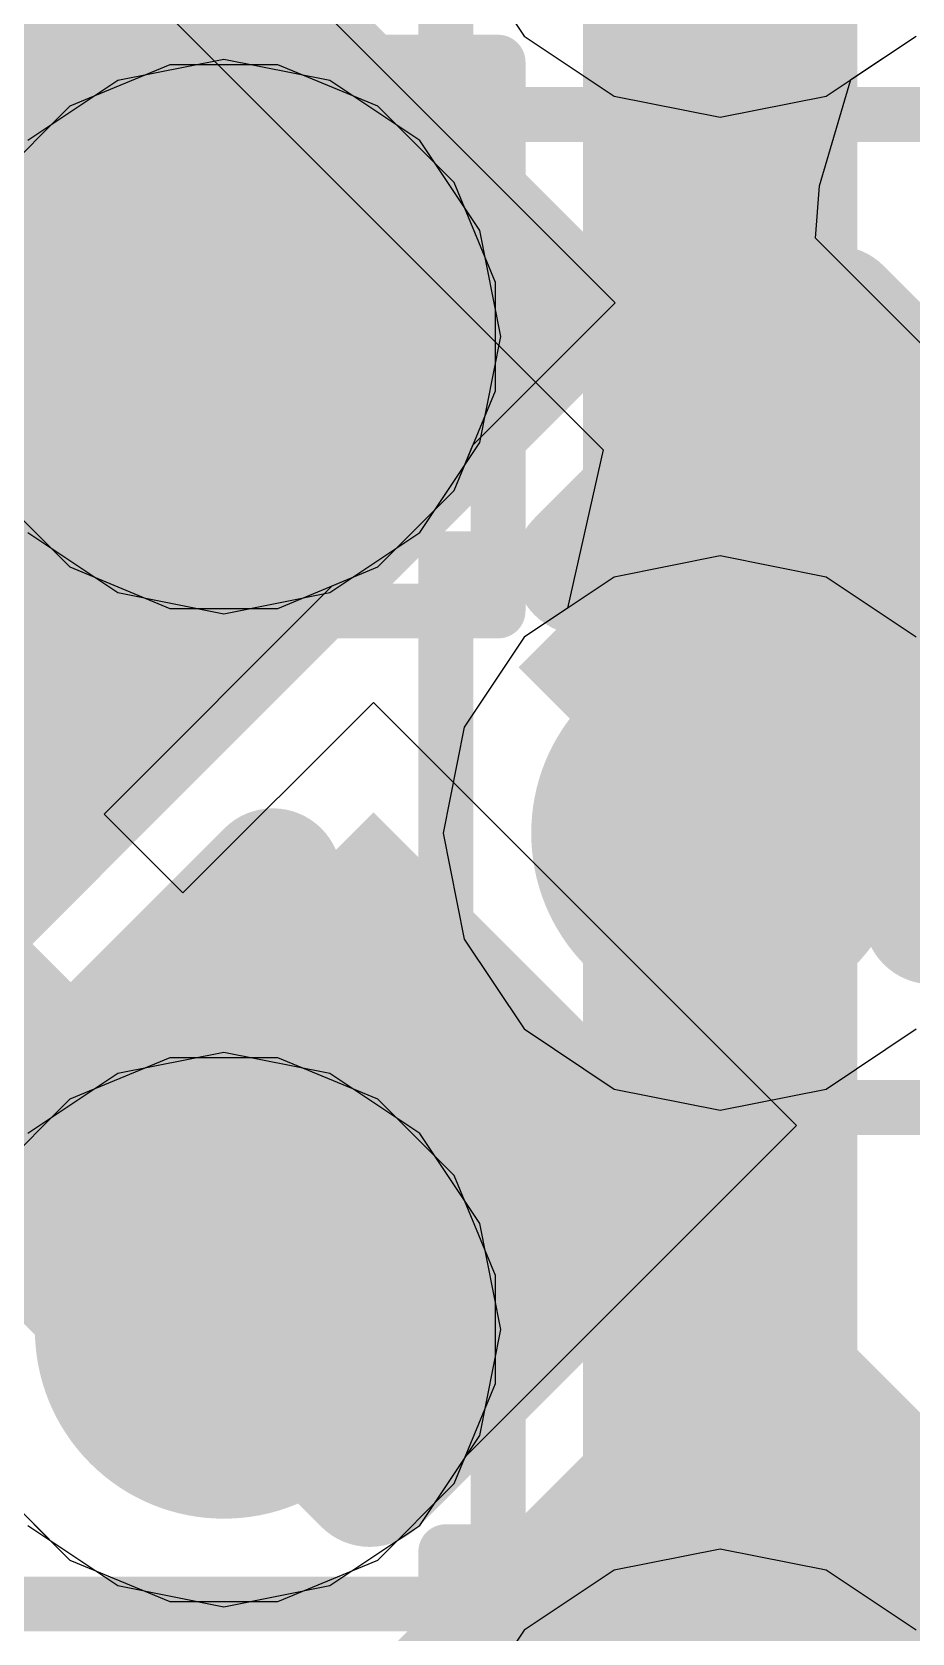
# Model space of a CAD drawing. Header units: inches. Extents: x -6 to 284, y -12 to 154.
# Drawn here: x 53.311 to 54.126, y 4.778 to 6.26 of the extents above; entities that cross this region are included whole.
import ezdxf

# ---------------------------------------------------------------- set-up
doc = ezdxf.new("R2010")
doc.units = ezdxf.units.IN
for name, color, linetype in [('Bottom Layer', 5, 'Continuous'), ('Bottom Overlay', 54, 'Continuous'), ('Bottom Paste', 16, 'Continuous'), ('Bottom Solder', 6, 'Continuous'), ('Drill Drawing', 1, 'Continuous'), ('GND-1', 16, 'Continuous'), ('GND-2', 90, 'Continuous'), ('GND-3', 216, 'Continuous'), ('GND-4', 54, 'Continuous'), ('PWR-1', 156, 'Continuous'), ('PWR-2', 130, 'Continuous'), ('Signal L1', 76, 'Continuous'), ('Signal L2', 6, 'Continuous'), ('Top Layer', 1, 'Continuous'), ('Top Paste', 8, 'Continuous'), ('Top Solder', 216, 'Continuous'), ('Via Holes', 16, 'Continuous')]:
    doc.layers.add(name, color=color, linetype=linetype)

# ---------------------------------------------------------------- blocks, each defined once
blk = doc.blocks.new('BGA_565_15_5_14_4__132')
at = {"layer": 'Top Layer'}
h = blk.add_hatch(color=1, dxfattribs=at)
edge = h.paths.add_edge_path()
edge.add_arc((2.275, 1.625), 0.125, 0, 360)
h = blk.add_hatch(color=1, dxfattribs=at)
edge = h.paths.add_edge_path()
edge.add_arc((2.925, 1.625), 0.125, 0, 360)
h = blk.add_hatch(color=1, dxfattribs=at)
edge = h.paths.add_edge_path()
edge.add_arc((2.275, 0.975), 0.125, 0, 360)
at = {"layer": 'Top Paste'}
h = blk.add_hatch(color=8, dxfattribs=at)
edge = h.paths.add_edge_path()
edge.add_arc((2.275, 1.625), 0.125, 0, 360)
h = blk.add_hatch(color=8, dxfattribs=at)
edge = h.paths.add_edge_path()
edge.add_arc((2.925, 1.625), 0.125, 0, 360)
h = blk.add_hatch(color=8, dxfattribs=at)
edge = h.paths.add_edge_path()
edge.add_arc((2.275, 0.975), 0.125, 0, 360)
at = {"layer": 'Top Solder'}
h = blk.add_hatch(color=216, dxfattribs=at)
edge = h.paths.add_edge_path()
edge.add_arc((2.275, 1.625), 0.175, 0, 360)
h = blk.add_hatch(color=216, dxfattribs=at)
edge = h.paths.add_edge_path()
edge.add_arc((2.925, 1.625), 0.175, 0, 360)
h = blk.add_hatch(color=216, dxfattribs=at)
edge = h.paths.add_edge_path()
edge.add_arc((2.275, 0.975), 0.175, 0, 360)
blk = doc.blocks.new('CAP_0201_B_366')
at = {"layer": 'Bottom Layer'}
for points in [[(-0.45, 0.15), (-0.15, 0.15), (-0.15, -0.15), (-0.45, -0.15)], [(0.15, 0.15), (0.45, 0.15), (0.45, -0.15), (0.15, -0.15)]]:
    blk.add_hatch(color=5, dxfattribs=at).paths.add_polyline_path(points)
at = {"layer": 'Bottom Paste'}
for points in [[(-0.45, 0.15), (-0.15, 0.15), (-0.15, -0.15), (-0.45, -0.15)], [(0.15, 0.15), (0.45, 0.15), (0.45, -0.15), (0.15, -0.15)]]:
    blk.add_hatch(color=16, dxfattribs=at).paths.add_polyline_path(points)
at = {"layer": 'Bottom Solder'}
for points in [[(-0.505, 0.205), (-0.095, 0.205), (-0.095, -0.205), (-0.505, -0.205)], [(0.095, 0.205), (0.505, 0.205), (0.505, -0.205), (0.095, -0.205)]]:
    blk.add_hatch(color=6, dxfattribs=at).paths.add_polyline_path(points)
at = {"layer": 'Bottom Overlay'}
for points in [[(-0.2032, 0.2286, 0.127, 0.127, 0), (-0.5334, 0.2286, 0.127, 0.127, 0)], [(-0.5334, 0.2286, 0.127, 0.127, 0), (-0.5334, -0.2286, 0.127, 0.127, 0)], [(0.5334, 0.2286, 0.127, 0.127, 0), (0.2032, 0.2286, 0.127, 0.127, 0)], [(0.5334, 0.2286, 0.127, 0.127, 0), (0.5334, -0.2286, 0.127, 0.127, 0)], [(-0.2032, -0.2286, 0.127, 0.127, 0), (-0.5334, -0.2286, 0.127, 0.127, 0)], [(0.5334, -0.2286, 0.127, 0.127, 0), (0.2032, -0.2286, 0.127, 0.127, 0)]]:
    blk.add_lwpolyline(points, format="xyseb", dxfattribs=at)
for points in [[(-0.5651, 0.2286, 0.0635, 0.0635, 1), (-0.5016, 0.2286, 0.0635, 0.0635, 1)], [(-0.5651, 0.2286, 0.0635, 0.0635, 1), (-0.5016, 0.2286, 0.0635, 0.0635, 1)], [(-0.2349, 0.2286, 0.0635, 0.0635, 1), (-0.1714, 0.2286, 0.0635, 0.0635, 1)], [(0.1715, 0.2286, 0.0635, 0.0635, 1), (0.235, 0.2286, 0.0635, 0.0635, 1)], [(0.5016, 0.2286, 0.0635, 0.0635, 1), (0.5651, 0.2286, 0.0635, 0.0635, 1)], [(0.5016, 0.2286, 0.0635, 0.0635, 1), (0.5651, 0.2286, 0.0635, 0.0635, 1)], [(-0.5651, -0.2286, 0.0635, 0.0635, 1), (-0.5016, -0.2286, 0.0635, 0.0635, 1)], [(-0.5651, -0.2286, 0.0635, 0.0635, 1), (-0.5016, -0.2286, 0.0635, 0.0635, 1)], [(-0.2349, -0.2286, 0.0635, 0.0635, 1), (-0.1714, -0.2286, 0.0635, 0.0635, 1)], [(0.1715, -0.2286, 0.0635, 0.0635, 1), (0.235, -0.2286, 0.0635, 0.0635, 1)], [(0.5016, -0.2286, 0.0635, 0.0635, 1), (0.5651, -0.2286, 0.0635, 0.0635, 1)], [(0.5016, -0.2286, 0.0635, 0.0635, 1), (0.5651, -0.2286, 0.0635, 0.0635, 1)]]:
    blk.add_lwpolyline(points, format="xyseb", close=True, dxfattribs=at)
blk = doc.blocks.new('C___0603_B_414')
at = {"layer": 'Bottom Layer'}
blk.add_hatch(color=5, dxfattribs=at).paths.add_polyline_path([(0.381, -0.4445), (0.381, 0.4445), (1.143, 0.4445), (1.143, -0.4445)])
at = {"layer": 'Bottom Paste'}
blk.add_hatch(color=16, dxfattribs=at).paths.add_polyline_path([(0.381, -0.4445), (0.381, 0.4445), (1.143, 0.4445), (1.143, -0.4445)])
at = {"layer": 'Bottom Solder'}
blk.add_hatch(color=6, dxfattribs=at).paths.add_polyline_path([(0.321, -0.5045), (0.321, 0.5045), (1.203, 0.5045), (1.203, -0.5045)])
at = {"layer": 'Bottom Overlay'}
for points in [[(0.4572, 0.5334, 0.127, 0.127, 0), (1.2446, 0.5334, 0.127, 0.127, 0)], [(1.2446, -0.5334, 0.127, 0.127, 0), (1.2446, 0.5334, 0.127, 0.127, 0)]]:
    blk.add_lwpolyline(points, format="xyseb", dxfattribs=at)
blk.add_lwpolyline([(1.2128, 0.5334, 0.0635, 0.0635, 1), (1.2764, 0.5334, 0.0635, 0.0635, 1)], format="xyseb", close=True, dxfattribs=at)
blk.add_lwpolyline([(1.2128, 0.5334, 0.0635, 0.0635, 1), (1.2764, 0.5334, 0.0635, 0.0635, 1)], format="xyseb", close=True, dxfattribs=at)
blk = doc.blocks.new('C___0402_B_417')
at = {"layer": 'Bottom Layer'}
blk.add_hatch(color=5, dxfattribs=at).paths.add_polyline_path([(-0.2413, 0.3175), (-0.2413, -0.3175), (-0.6985, -0.3175), (-0.6985, 0.3175)])
at = {"layer": 'Bottom Paste'}
blk.add_hatch(color=16, dxfattribs=at).paths.add_polyline_path([(-0.2413, 0.3175), (-0.2413, -0.3175), (-0.6985, -0.3175), (-0.6985, 0.3175)])
at = {"layer": 'Bottom Solder'}
blk.add_hatch(color=6, dxfattribs=at).paths.add_polyline_path([(-0.1813, 0.3775), (-0.1813, -0.3775), (-0.7585, -0.3775), (-0.7585, 0.3775)])
at = {"layer": 'Bottom Overlay'}
blk.add_lwpolyline([(-0.7874, 0.4064, 0.127, 0.127, 0), (-0.2794, 0.4064, 0.127, 0.127, 0)], format="xyseb", dxfattribs=at)
blk.add_lwpolyline([(-0.3111, 0.4064, 0.0635, 0.0635, 1), (-0.2477, 0.4064, 0.0635, 0.0635, 1)], format="xyseb", close=True, dxfattribs=at)
blk = doc.blocks.new('CAP_0201_B_418')
at = {"layer": 'Bottom Layer'}
for points in [[(-0.45, 0.15), (-0.15, 0.15), (-0.15, -0.15), (-0.45, -0.15)], [(0.15, 0.15), (0.45, 0.15), (0.45, -0.15), (0.15, -0.15)]]:
    blk.add_hatch(color=5, dxfattribs=at).paths.add_polyline_path(points)
at = {"layer": 'Bottom Paste'}
for points in [[(-0.45, 0.15), (-0.15, 0.15), (-0.15, -0.15), (-0.45, -0.15)], [(0.15, 0.15), (0.45, 0.15), (0.45, -0.15), (0.15, -0.15)]]:
    blk.add_hatch(color=16, dxfattribs=at).paths.add_polyline_path(points)
at = {"layer": 'Bottom Solder'}
for points in [[(-0.505, 0.205), (-0.095, 0.205), (-0.095, -0.205), (-0.505, -0.205)], [(0.095, 0.205), (0.505, 0.205), (0.505, -0.205), (0.095, -0.205)]]:
    blk.add_hatch(color=6, dxfattribs=at).paths.add_polyline_path(points)
at = {"layer": 'Bottom Overlay'}
for points in [[(-0.2032, 0.2286, 0.127, 0.127, 0), (-0.5334, 0.2286, 0.127, 0.127, 0)], [(-0.5334, -0.2286, 0.127, 0.127, 0), (-0.5334, 0.2286, 0.127, 0.127, 0)], [(0.5334, 0.2286, 0.127, 0.127, 0), (0.2032, 0.2286, 0.127, 0.127, 0)], [(0.5334, -0.2286, 0.127, 0.127, 0), (0.5334, 0.2286, 0.127, 0.127, 0)], [(-0.2032, -0.2286, 0.127, 0.127, 0), (-0.5334, -0.2286, 0.127, 0.127, 0)], [(0.5334, -0.2286, 0.127, 0.127, 0), (0.2032, -0.2286, 0.127, 0.127, 0)]]:
    blk.add_lwpolyline(points, format="xyseb", dxfattribs=at)
for points in [[(-0.5651, 0.2286, 0.0635, 0.0635, 1), (-0.5016, 0.2286, 0.0635, 0.0635, 1)], [(-0.5651, 0.2286, 0.0635, 0.0635, 1), (-0.5016, 0.2286, 0.0635, 0.0635, 1)], [(-0.2349, 0.2286, 0.0635, 0.0635, 1), (-0.1714, 0.2286, 0.0635, 0.0635, 1)], [(0.1714, 0.2286, 0.0635, 0.0635, 1), (0.2349, 0.2286, 0.0635, 0.0635, 1)], [(0.5016, 0.2286, 0.0635, 0.0635, 1), (0.5651, 0.2286, 0.0635, 0.0635, 1)], [(0.5016, 0.2286, 0.0635, 0.0635, 1), (0.5651, 0.2286, 0.0635, 0.0635, 1)], [(-0.5651, -0.2286, 0.0635, 0.0635, 1), (-0.5016, -0.2286, 0.0635, 0.0635, 1)], [(-0.5651, -0.2286, 0.0635, 0.0635, 1), (-0.5016, -0.2286, 0.0635, 0.0635, 1)], [(-0.2349, -0.2286, 0.0635, 0.0635, 1), (-0.1714, -0.2286, 0.0635, 0.0635, 1)], [(0.1714, -0.2286, 0.0635, 0.0635, 1), (0.2349, -0.2286, 0.0635, 0.0635, 1)], [(0.5016, -0.2286, 0.0635, 0.0635, 1), (0.5651, -0.2286, 0.0635, 0.0635, 1)], [(0.5016, -0.2286, 0.0635, 0.0635, 1), (0.5651, -0.2286, 0.0635, 0.0635, 1)]]:
    blk.add_lwpolyline(points, format="xyseb", close=True, dxfattribs=at)

msp = doc.modelspace()

# ---------------------------------------------------------------- hatches: boundary and pattern name
at = {"layer": 'Bottom Layer'}
h = msp.add_hatch(color=5, dxfattribs=at)
edge = h.paths.add_edge_path()
edge.add_arc((53.4886, 5.9779), 0.15, 0, 360)
h = msp.add_hatch(color=5, dxfattribs=at)
edge = h.paths.add_edge_path()
edge.add_arc((53.9482, 5.5183), 0.15, 0, 360)
h = msp.add_hatch(color=5, dxfattribs=at)
edge = h.paths.add_edge_path()
edge.add_arc((53.4886, 5.0586), 0.15, 0, 360)
at = {"layer": 'GND-1'}
h = msp.add_hatch(color=16, dxfattribs=at)
edge = h.paths.add_edge_path()
edge.add_arc((53.4886, 5.9779), 0.15, 0, 360)
h = msp.add_hatch(color=16, dxfattribs=at)
edge = h.paths.add_edge_path()
edge.add_arc((53.9482, 5.5183), 0.15, 0, 360)
h = msp.add_hatch(color=16, dxfattribs=at)
edge = h.paths.add_edge_path()
edge.add_arc((53.4886, 5.0586), 0.15, 0, 360)
at = {"layer": 'GND-2'}
h = msp.add_hatch(color=90, dxfattribs=at)
edge = h.paths.add_edge_path()
edge.add_arc((53.4886, 5.9779), 0.15, 0, 360)
h = msp.add_hatch(color=90, dxfattribs=at)
edge = h.paths.add_edge_path()
edge.add_arc((53.9482, 5.5183), 0.15, 0, 360)
h = msp.add_hatch(color=90, dxfattribs=at)
edge = h.paths.add_edge_path()
edge.add_arc((53.4886, 5.0586), 0.15, 0, 360)
at = {"layer": 'GND-3'}
h = msp.add_hatch(color=216, dxfattribs=at)
edge = h.paths.add_edge_path()
edge.add_arc((53.4886, 5.9779), 0.15, 0, 360)
h = msp.add_hatch(color=216, dxfattribs=at)
edge = h.paths.add_edge_path()
edge.add_arc((53.9482, 5.5183), 0.15, 0, 360)
h = msp.add_hatch(color=216, dxfattribs=at)
edge = h.paths.add_edge_path()
edge.add_arc((53.4886, 5.0586), 0.15, 0, 360)
at = {"layer": 'GND-4'}
h = msp.add_hatch(color=54, dxfattribs=at)
edge = h.paths.add_edge_path()
edge.add_arc((53.4886, 5.9779), 0.15, 0, 360)
h = msp.add_hatch(color=54, dxfattribs=at)
edge = h.paths.add_edge_path()
edge.add_arc((53.9482, 5.5183), 0.15, 0, 360)
h = msp.add_hatch(color=54, dxfattribs=at)
edge = h.paths.add_edge_path()
edge.add_arc((53.4886, 5.0586), 0.15, 0, 360)
at = {"layer": 'PWR-1'}
h = msp.add_hatch(color=156, dxfattribs=at)
edge = h.paths.add_edge_path()
edge.add_arc((53.4886, 5.9779), 0.15, 0, 360)
h = msp.add_hatch(color=156, dxfattribs=at)
edge = h.paths.add_edge_path()
edge.add_arc((53.9482, 5.5183), 0.15, 0, 360)
h = msp.add_hatch(color=156, dxfattribs=at)
edge = h.paths.add_edge_path()
edge.add_arc((53.4886, 5.0586), 0.15, 0, 360)
at = {"layer": 'PWR-2'}
h = msp.add_hatch(color=130, dxfattribs=at)
edge = h.paths.add_edge_path()
edge.add_arc((53.4886, 5.9779), 0.15, 0, 360)
h = msp.add_hatch(color=130, dxfattribs=at)
edge = h.paths.add_edge_path()
edge.add_arc((53.9482, 5.5183), 0.15, 0, 360)
h = msp.add_hatch(color=130, dxfattribs=at)
edge = h.paths.add_edge_path()
edge.add_arc((53.4886, 5.0586), 0.15, 0, 360)
at = {"layer": 'Signal L1'}
h = msp.add_hatch(color=76, dxfattribs=at)
edge = h.paths.add_edge_path()
edge.add_arc((53.4886, 5.9779), 0.15, 0, 360)
h = msp.add_hatch(color=76, dxfattribs=at)
edge = h.paths.add_edge_path()
edge.add_arc((53.9482, 5.5183), 0.15, 0, 360)
h = msp.add_hatch(color=76, dxfattribs=at)
edge = h.paths.add_edge_path()
edge.add_arc((53.4886, 5.0586), 0.15, 0, 360)
at = {"layer": 'Signal L2'}
h = msp.add_hatch(color=6, dxfattribs=at)
edge = h.paths.add_edge_path()
edge.add_arc((53.4886, 5.9779), 0.15, 0, 360)
h = msp.add_hatch(color=6, dxfattribs=at)
edge = h.paths.add_edge_path()
edge.add_arc((53.9482, 5.5183), 0.15, 0, 360)
h = msp.add_hatch(color=6, dxfattribs=at)
edge = h.paths.add_edge_path()
edge.add_arc((53.4886, 5.0586), 0.15, 0, 360)
at = {"layer": 'Top Layer'}
h = msp.add_hatch(color=1, dxfattribs=at)
edge = h.paths.add_edge_path()
edge.add_arc((53.4886, 5.9779), 0.15, 0, 360)
h = msp.add_hatch(color=1, dxfattribs=at)
edge = h.paths.add_edge_path()
edge.add_arc((53.9482, 5.5183), 0.15, 0, 360)
h = msp.add_hatch(color=1, dxfattribs=at)
edge = h.paths.add_edge_path()
edge.add_arc((53.4886, 5.0586), 0.15, 0, 360)
at = {"layer": 'Via Holes'}
h = msp.add_hatch(color=7, dxfattribs=at)
edge = h.paths.add_edge_path()
edge.add_arc((53.4886, 5.9779), 0.075, 0, 360)
h = msp.add_hatch(color=7, dxfattribs=at)
edge = h.paths.add_edge_path()
edge.add_arc((53.9482, 5.5183), 0.075, 0, 360)
h = msp.add_hatch(color=7, dxfattribs=at)
edge = h.paths.add_edge_path()
edge.add_arc((53.4886, 5.0586), 0.075, 0, 360)

# ---------------------------------------------------------------- linework, layer by layer
at = {"layer": 'Bottom Layer'}
for p, q in [((53.8511, 6.0092), (53.1327, 6.7276)), ((53.7193, 5.8774), (53.8511, 6.0092)), ((53.7019, 5.8354), (53.7193, 5.8774)), ((53.6311, 5.7646), (53.7019, 5.8354)), ((53.5891, 5.7472), (53.6311, 5.7646)), ((53.3777, 5.5358), (53.5891, 5.7472)), ((53.6271, 5.6393), (53.4507, 5.4628)), ((54.0189, 5.2475), (53.6271, 5.6393)), ((53.4507, 5.4628), (53.3777, 5.5358)), ((53.7121, 4.9407), (54.0189, 5.2475)), ((53.7019, 4.9161), (53.7121, 4.9407)), ((53.6311, 4.8453), (53.7019, 4.9161)), ((53.3077, 4.8837), (53.3461, 4.8453)), ((53.3461, 4.8453), (53.4385, 4.807)), ((53.5386, 4.807), (53.6311, 4.8453)), ((53.4385, 4.807), (53.5386, 4.807))]:
    msp.add_line(p, q, dxfattribs=at)
msp.add_lwpolyline([(53.029, 5.5183, 0.254, 0.254, 0), (53.4593, 5.0879, 0.254, 0.254, 0)], format="xyseb", dxfattribs=at)
msp.add_lwpolyline([(53.3958, 5.0879, 0.127, 0.127, 1), (53.5228, 5.0879, 0.127, 0.127, 1)], format="xyseb", close=True, dxfattribs=at)
at = {"layer": 'Drill Drawing'}
for points in [[(53.6942, 6.1835, 0.0508, 0.0508, 0), (53.6942, 6.6915, 0.0508, 0.0508, 0)], [(53.2346, 6.2319, 0.0508, 0.0508, 0), (53.7426, 6.2319, 0.0508, 0.0508, 0)], [(53.7426, 5.7239, 0.0508, 0.0508, 0), (53.7426, 6.2319, 0.0508, 0.0508, 0)], [(53.6942, 6.1835, 0.0508, 0.0508, 0), (54.2022, 6.1835, 0.0508, 0.0508, 0)], [(53.6942, 5.7723, 0.0508, 0.0508, 0), (54.2022, 5.7723, 0.0508, 0.0508, 0)], [(53.6942, 5.2643, 0.0508, 0.0508, 0), (53.6942, 5.7723, 0.0508, 0.0508, 0)], [(53.2346, 5.7239, 0.0508, 0.0508, 0), (53.7426, 5.7239, 0.0508, 0.0508, 0)], [(53.2346, 5.3126, 0.0508, 0.0508, 0), (53.7426, 5.3126, 0.0508, 0.0508, 0)], [(53.7426, 4.8046, 0.0508, 0.0508, 0), (53.7426, 5.3126, 0.0508, 0.0508, 0)], [(53.6942, 5.2643, 0.0508, 0.0508, 0), (54.2022, 5.2643, 0.0508, 0.0508, 0)], [(53.6942, 4.853, 0.0508, 0.0508, 0), (54.2022, 4.853, 0.0508, 0.0508, 0)], [(53.6942, 4.345, 0.0508, 0.0508, 0), (53.6942, 4.853, 0.0508, 0.0508, 0)], [(53.2346, 4.8046, 0.0508, 0.0508, 0), (53.7426, 4.8046, 0.0508, 0.0508, 0)]]:
    msp.add_lwpolyline(points, format="xyseb", dxfattribs=at)
for points in [[(53.7299, 6.2319, 0.0254, 0.0254, 1), (53.7553, 6.2319, 0.0254, 0.0254, 1)], [(53.7299, 6.2319, 0.0254, 0.0254, 1), (53.7553, 6.2319, 0.0254, 0.0254, 1)], [(53.6815, 6.1835, 0.0254, 0.0254, 1), (53.7069, 6.1835, 0.0254, 0.0254, 1)], [(53.6815, 6.1835, 0.0254, 0.0254, 1), (53.7069, 6.1835, 0.0254, 0.0254, 1)], [(53.6815, 5.7723, 0.0254, 0.0254, 1), (53.7069, 5.7723, 0.0254, 0.0254, 1)], [(53.6815, 5.7723, 0.0254, 0.0254, 1), (53.7069, 5.7723, 0.0254, 0.0254, 1)], [(53.7299, 5.7239, 0.0254, 0.0254, 1), (53.7553, 5.7239, 0.0254, 0.0254, 1)], [(53.7299, 5.7239, 0.0254, 0.0254, 1), (53.7553, 5.7239, 0.0254, 0.0254, 1)], [(53.7299, 5.3126, 0.0254, 0.0254, 1), (53.7553, 5.3126, 0.0254, 0.0254, 1)], [(53.7299, 5.3126, 0.0254, 0.0254, 1), (53.7553, 5.3126, 0.0254, 0.0254, 1)], [(53.6815, 5.2643, 0.0254, 0.0254, 1), (53.7069, 5.2643, 0.0254, 0.0254, 1)], [(53.6815, 5.2643, 0.0254, 0.0254, 1), (53.7069, 5.2643, 0.0254, 0.0254, 1)], [(53.6815, 4.853, 0.0254, 0.0254, 1), (53.7069, 4.853, 0.0254, 0.0254, 1)], [(53.6815, 4.853, 0.0254, 0.0254, 1), (53.7069, 4.853, 0.0254, 0.0254, 1)], [(53.7299, 4.8046, 0.0254, 0.0254, 1), (53.7553, 4.8046, 0.0254, 0.0254, 1)], [(53.7299, 4.8046, 0.0254, 0.0254, 1), (53.7553, 4.8046, 0.0254, 0.0254, 1)]]:
    msp.add_lwpolyline(points, format="xyseb", close=True, dxfattribs=at)
at = {"layer": 'GND-1'}
for p, q in [((53.4385, 6.2295), (53.3461, 6.1912)), ((53.5386, 6.2295), (53.4385, 6.2295)), ((53.6311, 6.1912), (53.5386, 6.2295)), ((53.3461, 6.1912), (53.2753, 6.1204)), ((53.7019, 6.1204), (53.6311, 6.1912)), ((53.7402, 6.0279), (53.7019, 6.1204)), ((53.7402, 5.9278), (53.7402, 6.0279)), ((53.7019, 5.8354), (53.7402, 5.9278)), ((53.2753, 5.8354), (53.3461, 5.7646)), ((53.6311, 5.7646), (53.7019, 5.8354)), ((53.3461, 5.7646), (53.4385, 5.7263)), ((53.5386, 5.7263), (53.6311, 5.7646)), ((53.4385, 5.7263), (53.5386, 5.7263)), ((53.4385, 5.3102), (53.3461, 5.2719)), ((53.5386, 5.3102), (53.4385, 5.3102)), ((53.6311, 5.2719), (53.5386, 5.3102)), ((53.3461, 5.2719), (53.2753, 5.2012)), ((53.7019, 5.2012), (53.6311, 5.2719)), ((53.7402, 5.1087), (53.7019, 5.2012)), ((53.7402, 5.0086), (53.7402, 5.1087)), ((53.7019, 4.9161), (53.7402, 5.0086)), ((53.2753, 4.9161), (53.3461, 4.8453)), ((53.6311, 4.8453), (53.7019, 4.9161)), ((53.3461, 4.8453), (53.4385, 4.807)), ((53.5386, 4.807), (53.6311, 4.8453)), ((53.4385, 4.807), (53.5386, 4.807))]:
    msp.add_line(p, q, dxfattribs=at)
at = {"layer": 'GND-2'}
for p, q in [((53.4385, 6.2295), (53.3461, 6.1912)), ((53.5386, 6.2295), (53.4385, 6.2295)), ((53.6311, 6.1912), (53.5386, 6.2295)), ((53.3461, 6.1912), (53.2753, 6.1204)), ((53.7019, 6.1204), (53.6311, 6.1912)), ((53.7402, 6.0279), (53.7019, 6.1204)), ((53.7402, 5.9278), (53.7402, 6.0279)), ((53.7019, 5.8354), (53.7402, 5.9278)), ((53.2753, 5.8354), (53.3461, 5.7646)), ((53.6311, 5.7646), (53.7019, 5.8354)), ((53.3461, 5.7646), (53.4385, 5.7263)), ((53.5386, 5.7263), (53.6311, 5.7646)), ((53.4385, 5.7263), (53.5386, 5.7263)), ((53.4385, 5.3102), (53.3461, 5.2719)), ((53.5386, 5.3102), (53.4385, 5.3102)), ((53.6311, 5.2719), (53.5386, 5.3102)), ((53.3461, 5.2719), (53.2753, 5.2012)), ((53.7019, 5.2012), (53.6311, 5.2719)), ((53.7402, 5.1087), (53.7019, 5.2012)), ((53.7402, 5.0086), (53.7402, 5.1087)), ((53.7019, 4.9161), (53.7402, 5.0086)), ((53.2753, 4.9161), (53.3461, 4.8453)), ((53.6311, 4.8453), (53.7019, 4.9161)), ((53.3461, 4.8453), (53.4385, 4.807)), ((53.5386, 4.807), (53.6311, 4.8453)), ((53.4385, 4.807), (53.5386, 4.807))]:
    msp.add_line(p, q, dxfattribs=at)
at = {"layer": 'GND-3'}
for p, q in [((53.4385, 6.2295), (53.3461, 6.1912)), ((53.5386, 6.2295), (53.4385, 6.2295)), ((53.6311, 6.1912), (53.5386, 6.2295)), ((53.3461, 6.1912), (53.2753, 6.1204)), ((53.7019, 6.1204), (53.6311, 6.1912)), ((53.7402, 6.0279), (53.7019, 6.1204)), ((53.7402, 5.9278), (53.7402, 6.0279)), ((53.7019, 5.8354), (53.7402, 5.9278)), ((53.2753, 5.8354), (53.3461, 5.7646)), ((53.6311, 5.7646), (53.7019, 5.8354)), ((53.3461, 5.7646), (53.4385, 5.7263)), ((53.5386, 5.7263), (53.6311, 5.7646)), ((53.4385, 5.7263), (53.5386, 5.7263)), ((53.4385, 5.3102), (53.3461, 5.2719)), ((53.5386, 5.3102), (53.4385, 5.3102)), ((53.6311, 5.2719), (53.5386, 5.3102)), ((53.3461, 5.2719), (53.2753, 5.2012)), ((53.7019, 5.2012), (53.6311, 5.2719)), ((53.7402, 5.1087), (53.7019, 5.2012)), ((53.7402, 5.0086), (53.7402, 5.1087)), ((53.7019, 4.9161), (53.7402, 5.0086)), ((53.2753, 4.9161), (53.3461, 4.8453)), ((53.6311, 4.8453), (53.7019, 4.9161)), ((53.3461, 4.8453), (53.4385, 4.807)), ((53.5386, 4.807), (53.6311, 4.8453)), ((53.4385, 4.807), (53.5386, 4.807))]:
    msp.add_line(p, q, dxfattribs=at)
at = {"layer": 'GND-4'}
for p, q in [((53.4385, 6.2295), (53.3461, 6.1912)), ((53.5386, 6.2295), (53.4385, 6.2295)), ((53.6311, 6.1912), (53.5386, 6.2295)), ((53.3461, 6.1912), (53.2753, 6.1204)), ((53.7019, 6.1204), (53.6311, 6.1912)), ((53.7402, 6.0279), (53.7019, 6.1204)), ((53.7402, 5.9278), (53.7402, 6.0279)), ((53.7019, 5.8354), (53.7402, 5.9278)), ((53.2753, 5.8354), (53.3461, 5.7646)), ((53.6311, 5.7646), (53.7019, 5.8354)), ((53.3461, 5.7646), (53.4385, 5.7263)), ((53.5386, 5.7263), (53.6311, 5.7646)), ((53.4385, 5.7263), (53.5386, 5.7263)), ((53.4385, 5.3102), (53.3461, 5.2719)), ((53.5386, 5.3102), (53.4385, 5.3102)), ((53.6311, 5.2719), (53.5386, 5.3102)), ((53.3461, 5.2719), (53.2753, 5.2012)), ((53.7019, 5.2012), (53.6311, 5.2719)), ((53.7402, 5.1087), (53.7019, 5.2012)), ((53.7402, 5.0086), (53.7402, 5.1087)), ((53.7019, 4.9161), (53.7402, 5.0086)), ((53.2753, 4.9161), (53.3461, 4.8453)), ((53.6311, 4.8453), (53.7019, 4.9161)), ((53.3461, 4.8453), (53.4385, 4.807)), ((53.5386, 4.807), (53.6311, 4.8453)), ((53.4385, 4.807), (53.5386, 4.807))]:
    msp.add_line(p, q, dxfattribs=at)
at = {"layer": 'PWR-1'}
for p, q in [((53.7112, 6.3393), (53.7668, 6.2561)), ((53.7668, 6.2561), (53.85, 6.2005)), ((54.0464, 6.2005), (54.1296, 6.2561)), ((53.4886, 6.2344), (53.3904, 6.2149)), ((53.5867, 6.2149), (53.4886, 6.2344)), ((53.3904, 6.2149), (53.3072, 6.1593)), ((53.67, 6.1593), (53.5867, 6.2149)), ((53.85, 6.2005), (53.9482, 6.181)), ((53.9482, 6.181), (54.0464, 6.2005)), ((53.7256, 6.076), (53.67, 6.1593)), ((53.7451, 5.9779), (53.7256, 6.076)), ((53.7256, 5.8797), (53.7451, 5.9779)), ((53.67, 5.7965), (53.7256, 5.8797)), ((53.3072, 5.7965), (53.3904, 5.7409)), ((53.5867, 5.7409), (53.67, 5.7965)), ((53.9482, 5.7748), (53.85, 5.7553)), ((54.0464, 5.7553), (53.9482, 5.7748)), ((53.85, 5.7553), (53.7668, 5.6997)), ((54.1296, 5.6997), (54.0464, 5.7553)), ((53.3904, 5.7409), (53.4886, 5.7213)), ((53.4886, 5.7213), (53.5867, 5.7409)), ((53.7668, 5.6997), (53.7112, 5.6164)), ((53.7112, 5.6164), (53.6917, 5.5183)), ((53.6917, 5.5183), (53.7112, 5.4201)), ((53.7112, 5.4201), (53.7668, 5.3369)), ((53.7668, 5.3369), (53.85, 5.2813)), ((54.0464, 5.2813), (54.1296, 5.3369)), ((53.4886, 5.3152), (53.3904, 5.2956)), ((53.5867, 5.2956), (53.4886, 5.3152)), ((53.3904, 5.2956), (53.3072, 5.24)), ((53.67, 5.24), (53.5867, 5.2956)), ((53.85, 5.2813), (53.9482, 5.2617)), ((53.9482, 5.2617), (54.0464, 5.2813)), ((53.7256, 5.1568), (53.67, 5.24)), ((53.7451, 5.0586), (53.7256, 5.1568)), ((53.7256, 4.9605), (53.7451, 5.0586)), ((53.67, 4.8772), (53.7256, 4.9605)), ((53.3072, 4.8772), (53.3904, 4.8216)), ((53.5867, 4.8216), (53.67, 4.8772)), ((53.9482, 4.8555), (53.85, 4.836)), ((54.0464, 4.836), (53.9482, 4.8555)), ((53.85, 4.836), (53.7668, 4.7804)), ((54.1296, 4.7804), (54.0464, 4.836)), ((53.3904, 4.8216), (53.4886, 4.8021)), ((53.4886, 4.8021), (53.5867, 4.8216)), ((53.7668, 4.7804), (53.7112, 4.6972))]:
    msp.add_line(p, q, dxfattribs=at)
at = {"layer": 'PWR-2'}
for p, q in [((52.924, 6.7889), (53.84, 5.8729)), ((54.0693, 6.2158), (54.1296, 6.2561)), ((54.0401, 6.1173), (54.0693, 6.2158)), ((54.0365, 6.069), (54.0401, 6.1173)), ((55.4182, 4.6873), (54.0365, 6.069)), ((53.84, 5.8729), (53.8069, 5.7264)), ((53.8069, 5.7264), (53.7668, 5.6997)), ((53.7668, 5.6997), (53.7112, 5.6164)), ((53.7112, 5.6164), (53.6917, 5.5183)), ((53.6917, 5.5183), (53.7112, 5.4201)), ((53.7112, 5.4201), (53.7668, 5.3369)), ((53.7668, 5.3369), (53.85, 5.2813)), ((54.0464, 5.2813), (54.1296, 5.3369)), ((53.85, 5.2813), (53.9482, 5.2617)), ((53.9482, 5.2617), (54.0464, 5.2813)), ((53.9482, 4.8555), (53.85, 4.836)), ((54.0464, 4.836), (53.9482, 4.8555)), ((53.85, 4.836), (53.7668, 4.7804)), ((54.1296, 4.7804), (54.0464, 4.836)), ((53.7668, 4.7804), (53.7112, 4.6972))]:
    msp.add_line(p, q, dxfattribs=at)
at = {"layer": 'Signal L2'}
for p, q in [((53.7112, 6.3393), (53.7668, 6.2561)), ((53.7668, 6.2561), (53.85, 6.2005)), ((54.0464, 6.2005), (54.1296, 6.2561)), ((53.4886, 6.2344), (53.3904, 6.2149)), ((53.5867, 6.2149), (53.4886, 6.2344)), ((53.3904, 6.2149), (53.3072, 6.1593)), ((53.67, 6.1593), (53.5867, 6.2149)), ((53.85, 6.2005), (53.9482, 6.181)), ((53.9482, 6.181), (54.0464, 6.2005)), ((53.7256, 6.076), (53.67, 6.1593)), ((53.7451, 5.9779), (53.7256, 6.076)), ((53.7256, 5.8797), (53.7451, 5.9779)), ((53.67, 5.7965), (53.7256, 5.8797)), ((53.3072, 5.7965), (53.3904, 5.7409)), ((53.5867, 5.7409), (53.67, 5.7965)), ((53.9482, 5.7748), (53.85, 5.7553)), ((54.0464, 5.7553), (53.9482, 5.7748)), ((53.85, 5.7553), (53.7668, 5.6997)), ((54.1296, 5.6997), (54.0464, 5.7553)), ((53.3904, 5.7409), (53.4886, 5.7213)), ((53.4886, 5.7213), (53.5867, 5.7409)), ((53.7668, 5.6997), (53.7112, 5.6164)), ((53.7112, 5.6164), (53.6917, 5.5183)), ((53.6917, 5.5183), (53.7112, 5.4201)), ((53.7112, 5.4201), (53.7668, 5.3369)), ((53.7668, 5.3369), (53.85, 5.2813)), ((54.0464, 5.2813), (54.1296, 5.3369)), ((53.4886, 5.3152), (53.3904, 5.2956)), ((53.5867, 5.2956), (53.4886, 5.3152)), ((53.3904, 5.2956), (53.3072, 5.24)), ((53.67, 5.24), (53.5867, 5.2956)), ((53.85, 5.2813), (53.9482, 5.2617)), ((53.9482, 5.2617), (54.0464, 5.2813)), ((53.7256, 5.1568), (53.67, 5.24)), ((53.7451, 5.0586), (53.7256, 5.1568)), ((53.7256, 4.9605), (53.7451, 5.0586)), ((53.67, 4.8772), (53.7256, 4.9605)), ((53.3072, 4.8772), (53.3904, 4.8216)), ((53.5867, 4.8216), (53.67, 4.8772)), ((53.9482, 4.8555), (53.85, 4.836)), ((54.0464, 4.836), (53.9482, 4.8555)), ((53.85, 4.836), (53.7668, 4.7804)), ((54.1296, 4.7804), (54.0464, 4.836)), ((53.3904, 4.8216), (53.4886, 4.8021)), ((53.4886, 4.8021), (53.5867, 4.8216)), ((53.7668, 4.7804), (53.7112, 4.6972))]:
    msp.add_line(p, q, dxfattribs=at)
at = {"layer": 'Top Layer'}
for points in [[(53.0291, 6.4375, 0.254, 0.254, 0), (53.4887, 5.9778, 0.254, 0.254, 0)], [(53.9482, 5.5183, 0.254, 0.254, 0), (53.9482, 6.4375, 0.254, 0.254, 0)], [(53.0291, 5.5182, 0.254, 0.254, 0), (53.4887, 5.9778, 0.254, 0.254, 0)], [(53.0291, 5.5182, 0.254, 0.254, 0), (53.4887, 5.0586, 0.254, 0.254, 0)], [(53.9482, 4.599, 0.254, 0.254, 0), (53.9482, 5.5183, 0.254, 0.254, 0)]]:
    msp.add_lwpolyline(points, format="xyseb", dxfattribs=at)
for points in [[(53.4252, 5.9778, 0.127, 0.127, 1), (53.5522, 5.9778, 0.127, 0.127, 1)], [(53.4252, 5.9778, 0.127, 0.127, 1), (53.5522, 5.9778, 0.127, 0.127, 1)], [(53.8847, 5.5183, 0.127, 0.127, 1), (54.0117, 5.5183, 0.127, 0.127, 1)], [(53.8847, 5.5183, 0.127, 0.127, 1), (54.0117, 5.5183, 0.127, 0.127, 1)], [(53.4252, 5.0586, 0.127, 0.127, 1), (53.5522, 5.0586, 0.127, 0.127, 1)]]:
    msp.add_lwpolyline(points, format="xyseb", close=True, dxfattribs=at)

# ---------------------------------------------------------------- block references
for name, p, rotation in [('BGA_565_15_5_14_4__132', (54.4079, 8.2759), 225), ('C___0603_B_414', (52.5489, 6.5031), 315), ('CAP_0201_B_418', (53.8393, 5.4597), 225), ('C___0402_B_417', (54.4579, 4.9138), 45), ('CAP_0201_B_366', (52.7679, 4.8249), 135)]:
    msp.add_blockref(name, p, dxfattribs=dict(rotation=rotation))

doc.saveas('drawing.dxf')
